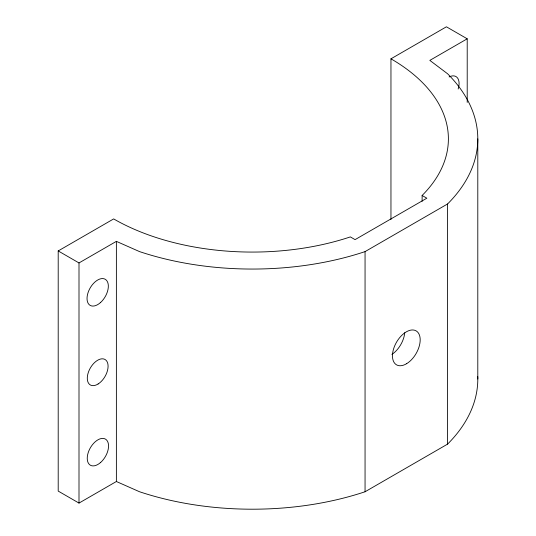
<?xml version="1.0" encoding="UTF-8"?>
<svg xmlns="http://www.w3.org/2000/svg" width="536" height="536" viewBox="0 0 536 536"><rect width="100%" height="100%" fill="white"/><g stroke="black" fill="none" stroke-linecap="round" stroke-linejoin="round"><path stroke-width="0.8" d="M477.764 376.6A225.489 130.188 0 0 1 447.587 444.11L365.056 491.76A225.489 130.188 0 0 1 139.561 491.76L116.379 481.509L79 503.09L58.203 491.083L58.203 250.935L113.659 218.916A196.076 113.203 0 0 0 350.35 236.905L355.073 239.632L426.844 198.199L422.12 195.473A196.076 113.203 0 0 0 390.958 58.819L446.414 26.8L467.211 38.806L467.211 102.403M58.203 250.935L79 262.942L116.379 241.361L139.561 251.612A225.489 130.188 0 0 0 365.056 251.612L447.587 203.961A225.489 130.188 0 0 0 447.587 73.774L429.839 60.387L467.211 38.806M477.797 138.864L477.797 379.012M447.587 203.961L447.587 444.11M422.12 195.473L422.12 201.328M390.958 58.819L390.958 219.472M365.056 251.612L365.056 491.76M116.379 241.361L116.379 481.509M79 262.942L79 503.09M404.74 332.735A19.611 11.323 -60 0 1 391.896 354.423M449.121 76.943A15.068 8.697 -60 0 1 458.166 89.01M98.128 383.97A14.707 8.489 -60 0 0 106.463 360.721A14.707 8.489 -60 0 0 88.474 371.984A14.707 8.489 -60 0 0 98.128 383.97M100.446 302.612A15.068 8.697 -60 0 0 105.224 279.269A15.068 8.697 -60 0 0 87.395 295.075A15.068 8.697 -60 0 0 100.446 302.612M100.654 462.441A15.068 8.697 -60 0 0 105.431 439.098A15.068 8.697 -60 0 0 87.603 454.903A15.068 8.697 -60 0 0 100.654 462.441M406.657 363.669A19.611 11.323 -60 0 0 418.16 332.689A19.611 11.323 -60 0 0 394.148 347.221A19.611 11.323 -60 0 0 406.657 363.669"/></g></svg>
